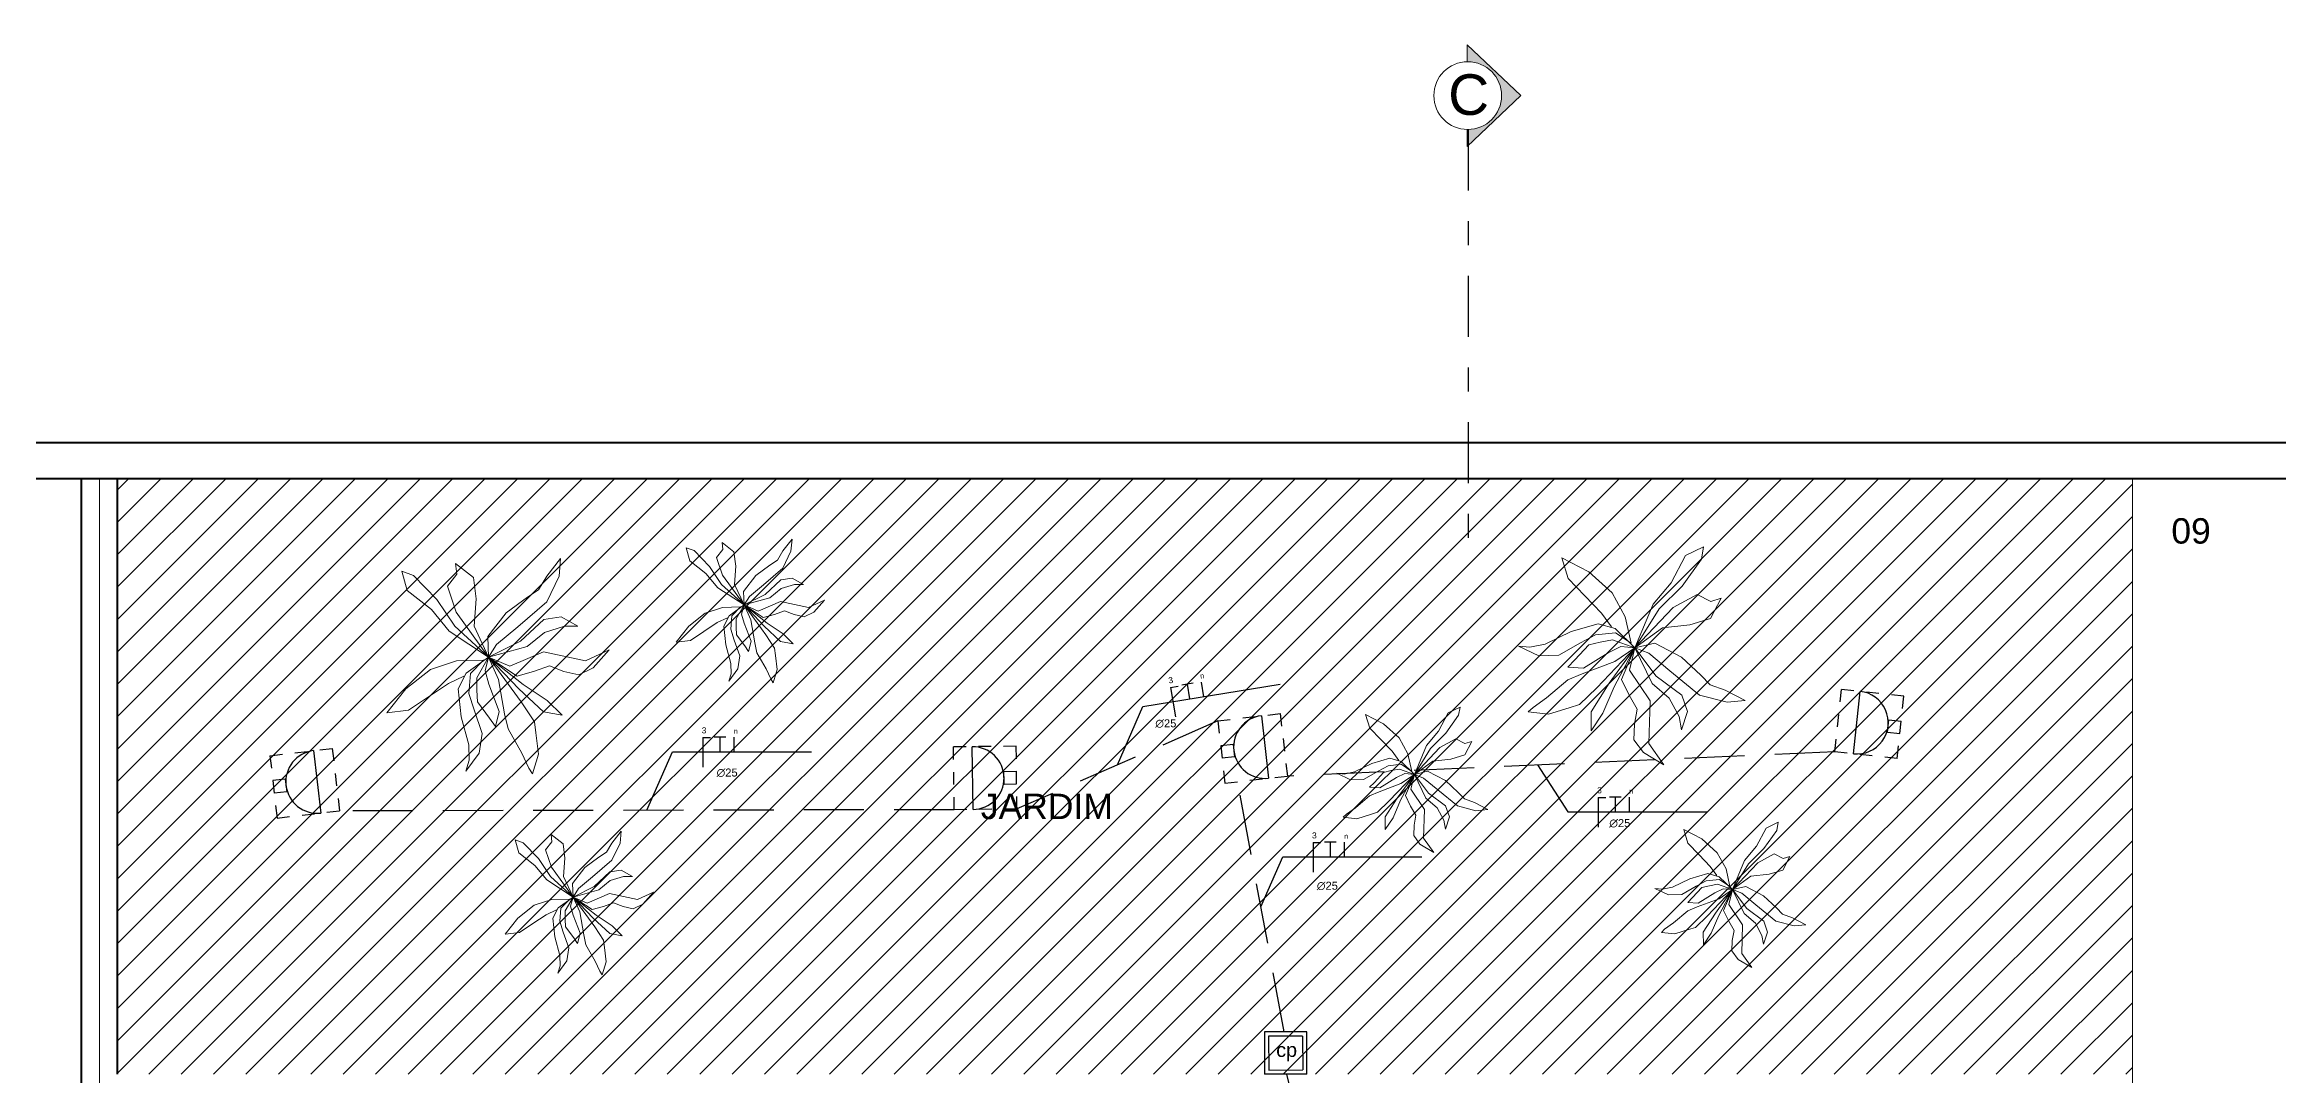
# Model space of a CAD drawing. Header units: millimetres. Extents: x 2991 to 3503, y 2795 to 2987.
# Drawn here: x 3018.13 to 3027.41, y 2830.5 to 2834.78 of the extents above; entities that cross this region are included whole.
import ezdxf

# ---------------------------------------------------------------- set-up
doc = ezdxf.new("R2010")
doc.units = ezdxf.units.MM
doc.linetypes.add('DASHDOT', pattern=[25.4, 12.7, -6.35, 0, -6.35])
doc.linetypes.add('HIDDEN', pattern=[0.375, 0.25, -0.125])
for name, color, linetype in [('CISM_59_ELET_CAIXA DE PASSAGEM_INSTALAR', 10, 'Continuous'), ('CISM_78_CX_ENT_PRINC', 10, 'Continuous'), ('ESCO_37_TOMADAS', 3, 'Continuous'), ('Pranchas', 3, 'Continuous'), ('PTF', 1, 'Continuous'), ('PTO', 1, 'Continuous'), ('TET', 172, 'Continuous'), ('TEXTO', 7, 'Continuous')]:
    doc.layers.add(name, color=color, linetype=linetype)
for name, color, linetype, lineweight in [('Eixo', 1, 'Continuous', 9), ('IND', 7, 'Continuous', 13), ('Plarga', 7, 'Continuous', 40)]:
    doc.layers.add(name, color=color, linetype=linetype, lineweight=lineweight)
doc.styles.add('arial', font='')
doc.styles.get("Standard").update_dxf_attribs({"font": ''})
doc.styles.get('arial').set_extended_font_data('Arial')
doc.styles.get('Standard').set_extended_font_data('Arial')

# ---------------------------------------------------------------- blocks, each defined once
blk = doc.blocks.new('IP')
for p, q in [((-0.1, 0.25), (0, 0.25)), ((-0.1, 0.25), (-0.1, 0.15)), ((0.1, 0.25), (0.2, 0.25)), ((0.25, 0.25), (0.25, -0.25)), ((0.3, 0.25), (0.4, 0.25)), ((0.4, 0.25), (0.4, 0.15)), ((-0.1, 0.05), (-0.1, -0.05)), ((0, 0.05), (-0.1, 0.05)), ((0, 0.05), (0, -0.05)), ((0.4, 0.05), (0.4, -0.05)), ((0, -0.05), (-0.1, -0.05)), ((-0.1, -0.15), (-0.1, -0.25)), ((0.4, -0.15), (0.4, -0.25)), ((-0.1, -0.25), (0, -0.25)), ((0.1, -0.25), (0.2, -0.25)), ((0.3, -0.25), (0.4, -0.25))]:
    blk.add_line(p, q)
blk.add_arc((0.25, 0), 0.25, 90, 270)

msp = doc.modelspace()

# ---------------------------------------------------------------- hatches: boundary and pattern name
at = {"lineweight": 5}
h = msp.add_hatch(dxfattribs=at)
h.set_pattern_fill('LINE,_O', color=86, scale=0.03, angle=45)
h.set_pattern_definition([(45, (1104.33265, 1874.42088), (-0.067351921, 0.067351921), [])])
h.paths.add_polyline_path([(3025.2843, 2830.5043), (3026.8093, 2830.5043), (3026.8093, 2832.9793), (3018.4343, 2832.9793), (3018.4343, 2830.5043), (3021.6093, 2830.5043), (3023.1093, 2830.5043)])
h.paths.add_polyline_path([(3023.8247, 2831.7508), (3023.8263, 2831.7547), (3023.8257, 2831.7551)], flags=16)
h.paths.add_polyline_path([(3024.7415, 2832.2768), (3024.744, 2832.2827), (3024.7431, 2832.2833)], flags=16)
h.paths.add_polyline_path([(3025.1471, 2831.2722), (3025.1487, 2831.2762), (3025.1481, 2831.2766)], flags=16)
h.paths.add_polyline_path([(3021.0387, 2832.4547), (3021.0804, 2832.4216), (3021.0854, 2832.4238)], flags=16)
h.paths.add_polyline_path([(3020.3281, 2831.2411), (3020.3698, 2831.2081), (3020.3748, 2831.2102)], flags=16)
h.paths.add_polyline_path([(3019.9772, 2832.2382), (3019.9719, 2832.2417), (3019.9711, 2832.2409)], flags=16)
h.paths.add_polyline_path([(3021.9959, 2831.5361), (3022.5986, 2831.5361), (3022.5986, 2831.6972), (3021.9959, 2831.6972)], flags=24)
at = {"layer": 'IND'}
msp.add_hatch(color=0, dxfattribs=at).paths.add_polyline_path([(3024.0444, 2834.3595), (3024.0444, 2834.4303, 1.014778), (3024.0444, 2834.7119), (3024.0444, 2834.7827), (3024.2666, 2834.5711)])

# ---------------------------------------------------------------- linework, layer by layer
at = {"color": 3, "lineweight": 5}
for p, q in [((3020.2185, 2832.5746), (3020.2762, 2832.6483)), ((3020.2762, 2832.6483), (3020.2698, 2832.574)), ((3020.7983, 2832.6923), (3020.8129, 2832.6386)), ((3020.8307, 2832.6802), (3020.7983, 2832.6923)), ((3020.8948, 2832.6141), (3020.8307, 2832.6802)), ((3020.9507, 2832.6844), (3020.9247, 2832.6512)), ((3020.9247, 2832.6512), (3020.9485, 2832.579)), ((3020.9471, 2832.714), (3020.9507, 2832.6844)), ((3020.9969, 2832.675), (3020.9471, 2832.714)), ((3021.0041, 2832.6158), (3020.9969, 2832.675)), ((3021.1462, 2832.6204), (3021.1772, 2832.641)), ((3021.1772, 2832.641), (3021.1995, 2832.679)), ((3021.1995, 2832.679), (3021.238, 2832.7281)), ((3021.2338, 2832.6786), (3021.2, 2832.6073)), ((3021.238, 2832.7281), (3021.2338, 2832.6786)), ((3024.4371, 2832.6504), (3024.4638, 2832.565)), ((3024.5492, 2832.5917), (3024.4371, 2832.6504)), ((3024.9513, 2832.6599), (3024.892, 2832.5465)), ((3024.9375, 2832.5325), (3025.0175, 2832.6451)), ((3025.0266, 2832.6961), (3024.9513, 2832.6599)), ((3025.0175, 2832.6451), (3025.0266, 2832.6961)), ((3019.6166, 2832.5946), (3019.6385, 2832.5141)), ((3019.6652, 2832.5764), (3019.6166, 2832.5946)), ((3019.7613, 2832.4773), (3019.6652, 2832.5764)), ((3019.8453, 2832.5828), (3019.8062, 2832.533)), ((3019.8399, 2832.6272), (3019.8453, 2832.5828)), ((3019.9146, 2832.5687), (3019.8399, 2832.6272)), ((3019.9254, 2832.4798), (3019.9146, 2832.5687)), ((3020.185, 2832.5177), (3020.2185, 2832.5746)), ((3020.2698, 2832.574), (3020.2192, 2832.4671)), ((3020.8129, 2832.6386), (3020.8801, 2832.5859)), ((3020.8801, 2832.5859), (3020.9294, 2832.5262)), ((3020.9453, 2832.5401), (3020.8948, 2832.6141)), ((3020.9485, 2832.579), (3021.0387, 2832.4547)), ((3020.9983, 2832.5399), (3021.0041, 2832.6158)), ((3021.0361, 2832.5112), (3021.0874, 2832.5767)), ((3021.0874, 2832.5767), (3021.1462, 2832.6204)), ((3021.2, 2832.6073), (3021.1191, 2832.5386)), ((3021.1269, 2832.4982), (3021.1914, 2832.5585)), ((3021.1914, 2832.5585), (3021.2392, 2832.566)), ((3021.2392, 2832.566), (3021.2856, 2832.5402)), ((3024.4638, 2832.565), (3024.5332, 2832.493)), ((3024.6467, 2832.505), (3024.5492, 2832.5917)), ((3024.892, 2832.5465), (3024.8173, 2832.4575)), ((3019.6385, 2832.5141), (3019.7393, 2832.4351)), ((3019.8371, 2832.3664), (3019.7613, 2832.4773)), ((3019.8062, 2832.533), (3019.8419, 2832.4246)), ((3019.9166, 2832.3661), (3019.9254, 2832.4798)), ((3020.0502, 2832.4212), (3020.1385, 2832.4868)), ((3020.2192, 2832.4671), (3020.0979, 2832.3641)), ((3020.1385, 2832.4868), (3020.185, 2832.5177)), ((3020.9294, 2832.5262), (3021.0387, 2832.4547)), ((3021.0387, 2832.4547), (3020.9453, 2832.5401)), ((3021.0387, 2832.4547), (3020.9764, 2832.41)), ((3021.0387, 2832.4547), (3020.9983, 2832.5399)), ((3021.006, 2832.3975), (3021.0387, 2832.4547)), ((3021.0387, 2832.4547), (3021.0286, 2832.4168)), ((3021.0387, 2832.4547), (3021.0361, 2832.5112)), ((3021.0387, 2832.4547), (3021.1269, 2832.4982)), ((3021.0607, 2832.4893), (3021.0387, 2832.4547)), ((3021.1452, 2832.4838), (3021.0387, 2832.4547)), ((3021.0663, 2832.3925), (3021.0387, 2832.4547)), ((3021.0387, 2832.4547), (3021.1289, 2832.3304)), ((3021.1343, 2832.3787), (3021.0387, 2832.4547)), ((3021.0387, 2832.4547), (3021.1226, 2832.3669)), ((3021.1181, 2832.4021), (3021.0387, 2832.4547)), ((3021.0387, 2832.4547), (3021.0973, 2832.4289)), ((3021.1191, 2832.5386), (3021.0607, 2832.4893)), ((3021.0973, 2832.4289), (3021.1906, 2832.4694)), ((3021.1931, 2832.5229), (3021.1452, 2832.4838)), ((3021.1906, 2832.4694), (3021.3067, 2832.4445)), ((3021.2486, 2832.5402), (3021.1931, 2832.5229)), ((3021.2856, 2832.5402), (3021.2486, 2832.5402)), ((3021.3067, 2832.4445), (3021.3724, 2832.4748)), ((3021.3724, 2832.4748), (3021.3283, 2832.4249)), ((3024.5332, 2832.493), (3024.6027, 2832.4209)), ((3024.7014, 2832.4049), (3024.6467, 2832.505)), ((3024.8173, 2832.4575), (3024.7415, 2832.2768)), ((3024.8421, 2832.4379), (3024.9375, 2832.5325)), ((3025.0004, 2832.4984), (3024.9003, 2832.4437)), ((3025.0564, 2832.4691), (3025.0004, 2832.4984)), ((3025.0551, 2832.3984), (3025.0992, 2832.4825)), ((3025.0992, 2832.4825), (3025.0564, 2832.4691)), ((3019.7393, 2832.4351), (3019.8133, 2832.3455)), ((3019.9772, 2832.2382), (3019.8371, 2832.3664)), ((3019.8419, 2832.4246), (3019.9772, 2832.2382)), ((3019.9772, 2832.2382), (3019.9166, 2832.3661)), ((3019.9733, 2832.323), (3020.0502, 2832.4212)), ((3020.0979, 2832.3641), (3020.0103, 2832.2901)), ((3020.1095, 2832.3035), (3020.2063, 2832.394)), ((3020.2063, 2832.394), (3020.278, 2832.4052)), ((3020.2921, 2832.3665), (3020.2088, 2832.3405)), ((3020.278, 2832.4052), (3020.3475, 2832.3665)), ((3020.3475, 2832.3665), (3020.2921, 2832.3665)), ((3020.809, 2832.3667), (3020.7569, 2832.3003)), ((3020.8776, 2832.4201), (3020.809, 2832.3667)), ((3020.8718, 2832.3443), (3020.9274, 2832.3811)), ((3020.9498, 2832.4439), (3020.8776, 2832.4201)), ((3020.9274, 2832.3811), (3020.97, 2832.4013)), ((3021.0246, 2832.4463), (3020.9498, 2832.4439)), ((3020.9764, 2832.41), (3020.9546, 2832.3664)), ((3020.9546, 2832.3664), (3020.9627, 2832.2887)), ((3020.9842, 2832.3538), (3020.9879, 2832.409)), ((3020.9879, 2832.409), (3021.0246, 2832.4463)), ((3021.0062, 2832.363), (3021.006, 2832.3975)), ((3021.0076, 2832.3302), (3021.0062, 2832.363)), ((3021.0286, 2832.4168), (3021.0389, 2832.3796)), ((3021.0389, 2832.3796), (3021.0682, 2832.3038)), ((3021.083, 2832.2975), (3021.0663, 2832.3925)), ((3021.1654, 2832.4152), (3021.1181, 2832.4021)), ((3021.1226, 2832.3669), (3021.1908, 2832.3029)), ((3021.2008, 2832.3346), (3021.1343, 2832.3787)), ((3021.2068, 2832.4303), (3021.1654, 2832.4152)), ((3021.2466, 2832.4149), (3021.2068, 2832.4303)), ((3021.2886, 2832.4057), (3021.2466, 2832.4149)), ((3021.3283, 2832.4249), (3021.2886, 2832.4057)), ((3024.5884, 2832.3768), (3024.4761, 2832.3437)), ((3024.6587, 2832.3565), (3024.5884, 2832.3768)), ((3024.6027, 2832.4209), (3024.6441, 2832.3635)), ((3024.7253, 2832.2953), (3024.7014, 2832.4049)), ((3024.9003, 2832.4437), (3024.7415, 2832.2768)), ((3024.7415, 2832.2768), (3024.8421, 2832.4379)), ((3024.8563, 2832.3596), (3024.9697, 2832.3716)), ((3024.9697, 2832.3716), (3025.0551, 2832.3984)), ((3019.8133, 2832.3455), (3019.9772, 2832.2382)), ((3019.9772, 2832.2382), (3019.9733, 2832.323)), ((3019.9772, 2832.2382), (3020.1095, 2832.3035)), ((3020.0103, 2832.2901), (3019.9772, 2832.2382)), ((3020.137, 2832.2819), (3019.9772, 2832.2382)), ((3020.2088, 2832.3405), (3020.137, 2832.2819)), ((3020.3792, 2832.2229), (3020.4777, 2832.2684)), ((3020.4777, 2832.2684), (3020.4116, 2832.1935)), ((3020.7569, 2832.3003), (3020.8161, 2832.3075)), ((3020.8161, 2832.3075), (3020.8718, 2832.3443)), ((3020.9627, 2832.2887), (3020.9837, 2832.2116)), ((3020.9981, 2832.3086), (3020.9842, 2832.3538)), ((3021.0208, 2832.2432), (3020.9981, 2832.3086)), ((3021.0413, 2832.2852), (3021.0076, 2832.3302)), ((3021.0576, 2832.2619), (3021.0413, 2832.2852)), ((3021.0682, 2832.3038), (3021.0576, 2832.2619)), ((3021.0923, 2832.2559), (3021.083, 2832.2975)), ((3021.1289, 2832.3304), (3021.1657, 2832.2748)), ((3021.1657, 2832.2748), (3021.1693, 2832.2451)), ((3021.1908, 2832.3029), (3021.2428, 2832.2937)), ((3021.2428, 2832.2937), (3021.2008, 2832.3346)), ((3024.2581, 2832.2836), (3024.3423, 2832.2428)), ((3024.3049, 2832.2788), (3024.2581, 2832.2836)), ((3024.368, 2832.2918), (3024.3049, 2832.2788)), ((3024.4761, 2832.3437), (3024.368, 2832.2918)), ((3024.4248, 2832.2457), (3024.515, 2832.297)), ((3024.4923, 2832.2268), (3024.5494, 2832.2888)), ((3024.515, 2832.297), (3024.5779, 2832.3298)), ((3024.5494, 2832.2888), (3024.5974, 2832.2998)), ((3024.5779, 2832.3298), (3024.6603, 2832.3392)), ((3024.7415, 2832.2768), (3024.5827, 2832.1099)), ((3024.5974, 2832.2998), (3024.6482, 2832.3094)), ((3024.6829, 2832.2814), (3024.6308, 2832.2561)), ((3024.7415, 2832.2768), (3024.6348, 2832.1291)), ((3024.6482, 2832.3094), (3024.7415, 2832.2768)), ((3024.6556, 2832.115), (3024.7415, 2832.2768)), ((3024.6573, 2832.2192), (3024.7415, 2832.2768)), ((3024.7415, 2832.2768), (3024.6587, 2832.3565)), ((3024.6603, 2832.3392), (3024.7253, 2832.2953)), ((3024.7415, 2832.2768), (3024.6829, 2832.2814)), ((3024.6855, 2832.1453), (3024.7415, 2832.2768)), ((3024.7415, 2832.2768), (3024.7195, 2832.1834)), ((3024.7415, 2832.2768), (3024.8563, 2832.3596)), ((3024.7415, 2832.2768), (3024.8242, 2832.2961)), ((3024.8135, 2832.1276), (3024.7415, 2832.2768)), ((3024.7415, 2832.2768), (3024.8297, 2832.1585)), ((3024.7986, 2832.2537), (3024.7415, 2832.2768)), ((3024.8242, 2832.2961), (3024.9348, 2832.2382)), ((3019.7356, 2832.1863), (3019.6326, 2832.1062)), ((3019.8439, 2832.222), (3019.7356, 2832.1863)), ((3019.9561, 2832.2256), (3019.8439, 2832.222)), ((3019.9772, 2832.2382), (3019.8838, 2832.1712)), ((3019.9011, 2832.1696), (3019.9561, 2832.2256)), ((3019.9282, 2832.1524), (3019.9772, 2832.2382)), ((3019.9772, 2832.2382), (3019.962, 2832.1813)), ((3019.962, 2832.1813), (3019.9775, 2832.1256)), ((3020.0186, 2832.1449), (3019.9772, 2832.2382)), ((3019.9772, 2832.2382), (3020.1125, 2832.0518)), ((3020.1207, 2832.1243), (3019.9772, 2832.2382)), ((3019.9772, 2832.2382), (3020.1031, 2832.1065)), ((3020.0963, 2832.1593), (3019.9772, 2832.2382)), ((3019.9772, 2832.2382), (3020.0651, 2832.1996)), ((3020.0651, 2832.1996), (3020.2051, 2832.2602)), ((3020.1672, 2832.1789), (3020.0963, 2832.1593)), ((3020.2294, 2832.2016), (3020.1672, 2832.1789)), ((3020.2051, 2832.2602), (3020.3792, 2832.2229)), ((3020.289, 2832.1786), (3020.2294, 2832.2016)), ((3020.3521, 2832.1648), (3020.289, 2832.1786)), ((3020.4116, 2832.1935), (3020.3521, 2832.1648)), ((3020.9757, 2832.1386), (3021.0127, 2832.1888)), ((3020.9837, 2832.2116), (3020.9845, 2832.1687)), ((3021.0127, 2832.1888), (3021.0208, 2832.2432)), ((3021.1309, 2832.1887), (3021.0923, 2832.2559)), ((3021.1501, 2832.1472), (3021.1309, 2832.1887)), ((3021.1764, 2832.1859), (3021.16, 2832.1315)), ((3021.1693, 2832.2451), (3021.1764, 2832.1859)), ((3024.3423, 2832.2428), (3024.4248, 2832.2457)), ((3024.4623, 2832.1964), (3024.4923, 2832.2268)), ((3024.527, 2832.1921), (3024.4623, 2832.1964)), ((3024.5217, 2832.1687), (3024.6573, 2832.2192)), ((3024.6308, 2832.2561), (3024.527, 2832.1921)), ((3024.7195, 2832.1834), (3024.8045, 2832.0567)), ((3024.8872, 2832.181), (3024.7986, 2832.2537)), ((3025.0105, 2832.0803), (3024.8872, 2832.181)), ((3024.9348, 2832.2382), (3025.0153, 2832.1633)), ((3019.6326, 2832.1062), (3019.5545, 2832.0066)), ((3019.7268, 2832.0726), (3019.8103, 2832.1278)), ((3019.8103, 2832.1278), (3019.8742, 2832.1581)), ((3019.8838, 2832.1712), (3019.8511, 2832.1058)), ((3019.8511, 2832.1058), (3019.8633, 2831.9893)), ((3019.8954, 2832.0869), (3019.9011, 2832.1696)), ((3019.9163, 2832.0191), (3019.8954, 2832.0869)), ((3019.9284, 2832.1006), (3019.9282, 2832.1524)), ((3019.9305, 2832.0514), (3019.9284, 2832.1006)), ((3019.9775, 2832.1256), (3020.0215, 2832.0118)), ((3020.0437, 2832.0024), (3020.0186, 2832.1449)), ((3020.1031, 2832.1065), (3020.2053, 2832.0105)), ((3020.2204, 2832.058), (3020.1207, 2832.1243)), ((3020.9845, 2832.1687), (3020.9757, 2832.1386)), ((3021.16, 2832.1315), (3021.1501, 2832.1472)), ((3024.3742, 2832.0684), (3024.4629, 2832.1436)), ((3024.4629, 2832.1436), (3024.5217, 2832.1687)), ((3024.5827, 2832.1099), (3024.5107, 2832.0405)), ((3024.6348, 2832.1291), (3024.559, 2832.0112)), ((3024.6085, 2832.0049), (3024.6556, 2832.115)), ((3024.7177, 2832.0792), (3024.6855, 2832.1453)), ((3024.8842, 2832.0676), (3024.8135, 2832.1276)), ((3024.8297, 2832.1585), (3024.9363, 2832.0797)), ((3025.0153, 2832.1633), (3025.0541, 2832.1232)), ((3025.0541, 2832.1232), (3025.1162, 2832.1006)), ((3025.1162, 2832.1006), (3025.199, 2832.0572)), ((3019.5545, 2832.0066), (3019.6434, 2832.0174)), ((3019.6434, 2832.0174), (3019.7268, 2832.0726)), ((3019.9504, 2831.921), (3019.9163, 2832.0191)), ((3019.9812, 2831.984), (3019.9305, 2832.0514)), ((3020.0215, 2832.0118), (3020.0056, 2831.949)), ((3020.0576, 2831.94), (3020.0437, 2832.0024)), ((3020.1125, 2832.0518), (3020.1677, 2831.9683)), ((3020.2053, 2832.0105), (3020.2834, 2831.9968)), ((3020.2834, 2831.9968), (3020.2204, 2832.058)), ((3023.6218, 2831.9999), (3023.6396, 2831.9429)), ((3023.6965, 2831.9608), (3023.6218, 2831.9999)), ((3023.9646, 2832.0062), (3023.925, 2831.9306)), ((3023.9554, 2831.9213), (3024.0087, 2831.9963)), ((3024.0148, 2832.0303), (3023.9646, 2832.0062)), ((3024.0087, 2831.9963), (3024.0148, 2832.0303)), ((3024.2978, 2832.0099), (3024.3183, 2832.0288)), ((3024.3826, 2832.0004), (3024.2978, 2832.0099)), ((3024.3183, 2832.0288), (3024.3742, 2832.0684)), ((3024.468, 2832.0272), (3024.3826, 2832.0004)), ((3024.5107, 2832.0405), (3024.468, 2832.0272)), ((3024.559, 2832.0112), (3024.5597, 2831.9319)), ((3024.5597, 2831.9319), (3024.6085, 2832.0049)), ((3024.7513, 2832.0222), (3024.7177, 2832.0792)), ((3024.7395, 2831.9594), (3024.7513, 2832.0222)), ((3024.8045, 2832.0567), (3024.7994, 2831.8787)), ((3024.9248, 2831.9905), (3024.8842, 2832.0676)), ((3024.935, 2831.9359), (3024.9248, 2831.9905)), ((3024.9603, 2832.0113), (3024.935, 2831.9359)), ((3024.9363, 2832.0797), (3024.9603, 2832.0113)), ((3025.1249, 2832.05), (3025.0105, 2832.0803)), ((3025.199, 2832.0572), (3025.1249, 2832.05)), ((3019.8633, 2831.9893), (3019.8947, 2831.8736)), ((3019.9382, 2831.8394), (3019.9504, 2831.921)), ((3020.0056, 2831.949), (3019.9812, 2831.984)), ((3020.1155, 2831.8392), (3020.0576, 2831.94)), ((3020.1677, 2831.9683), (3020.1731, 2831.9239)), ((3020.1731, 2831.9239), (3020.1838, 2831.835)), ((3023.6396, 2831.9429), (3023.6859, 2831.8949)), ((3023.7615, 2831.9029), (3023.6965, 2831.9608)), ((3023.798, 2831.8362), (3023.7615, 2831.9029)), ((3023.925, 2831.9306), (3023.8752, 2831.8712)), ((3023.8918, 2831.8582), (3023.9554, 2831.9213)), ((3023.9973, 2831.8986), (3023.9306, 2831.8621)), ((3024.0347, 2831.879), (3023.9973, 2831.8986)), ((3024.7374, 2831.8948), (3024.7395, 2831.9594)), ((3019.8828, 2831.764), (3019.9382, 2831.8394)), ((3019.896, 2831.8092), (3019.8828, 2831.764)), ((3019.8947, 2831.8736), (3019.896, 2831.8092)), ((3020.1443, 2831.7769), (3020.1155, 2831.8392)), ((3020.1838, 2831.835), (3020.1592, 2831.7534)), ((3023.7226, 2831.8175), (3023.6477, 2831.7954)), ((3023.6859, 2831.8949), (3023.7321, 2831.8469)), ((3023.7695, 2831.8039), (3023.7226, 2831.8175)), ((3023.7321, 2831.8469), (3023.7597, 2831.8086)), ((3023.8247, 2831.7508), (3023.7695, 2831.8039)), ((3023.8139, 2831.7631), (3023.798, 2831.8362)), ((3023.8752, 2831.8712), (3023.8247, 2831.7508)), ((3023.9306, 2831.8621), (3023.8247, 2831.7508)), ((3023.8247, 2831.7508), (3023.8918, 2831.8582)), ((3023.8247, 2831.7508), (3023.9012, 2831.806)), ((3023.9012, 2831.806), (3023.9768, 2831.814)), ((3023.9768, 2831.814), (3024.0338, 2831.8318)), ((3024.0338, 2831.8318), (3024.0631, 2831.8879)), ((3024.0631, 2831.8879), (3024.0347, 2831.879)), ((3024.7764, 2831.8415), (3024.7374, 2831.8948)), ((3024.8621, 2831.7901), (3024.7764, 2831.8415)), ((3024.7994, 2831.8787), (3024.8621, 2831.7901)), ((3020.1592, 2831.7534), (3020.1443, 2831.7769)), ((3023.5024, 2831.7554), (3023.5586, 2831.7281)), ((3023.5336, 2831.7522), (3023.5024, 2831.7554)), ((3023.5757, 2831.7608), (3023.5336, 2831.7522)), ((3023.5586, 2831.7281), (3023.6135, 2831.73)), ((3023.6477, 2831.7954), (3023.5757, 2831.7608)), ((3023.6135, 2831.73), (3023.6737, 2831.7643)), ((3023.6386, 2831.6972), (3023.6585, 2831.7174)), ((3023.6585, 2831.7174), (3023.6966, 2831.7588)), ((3023.6737, 2831.7643), (3023.7157, 2831.7861)), ((3023.6782, 2831.6787), (3023.7686, 2831.7124)), ((3023.7509, 2831.737), (3023.6817, 2831.6944)), ((3023.6966, 2831.7588), (3023.7286, 2831.7661)), ((3023.7157, 2831.7861), (3023.7705, 2831.7924)), ((3023.8247, 2831.7508), (3023.7189, 2831.6396)), ((3023.7286, 2831.7661), (3023.7625, 2831.7725)), ((3023.7856, 2831.7539), (3023.7509, 2831.737)), ((3023.8247, 2831.7508), (3023.7536, 2831.6524)), ((3023.7625, 2831.7725), (3023.8247, 2831.7508)), ((3023.7674, 2831.643), (3023.8247, 2831.7508)), ((3023.7686, 2831.7124), (3023.8247, 2831.7508)), ((3023.7705, 2831.7924), (3023.8139, 2831.7631)), ((3023.8247, 2831.7508), (3023.7856, 2831.7539)), ((3023.7874, 2831.6632), (3023.8247, 2831.7508)), ((3023.8247, 2831.7508), (3023.81, 2831.6885)), ((3023.8247, 2831.7508), (3023.8799, 2831.7637)), ((3023.8727, 2831.6513), (3023.8247, 2831.7508)), ((3023.8247, 2831.7508), (3023.8835, 2831.672)), ((3023.8627, 2831.7354), (3023.8247, 2831.7508)), ((3023.9218, 2831.6869), (3023.8627, 2831.7354)), ((3023.8799, 2831.7637), (3023.9535, 2831.7251)), ((3023.9535, 2831.7251), (3024.0072, 2831.6751)), ((3023.5799, 2831.6119), (3023.6389, 2831.662)), ((3023.6817, 2831.6944), (3023.6386, 2831.6972)), ((3023.6389, 2831.662), (3023.6782, 2831.6787)), ((3023.7189, 2831.6396), (3023.6708, 2831.5933)), ((3023.7536, 2831.6524), (3023.703, 2831.5737)), ((3023.736, 2831.5696), (3023.7674, 2831.643)), ((3023.8088, 2831.6191), (3023.7874, 2831.6632)), ((3023.8312, 2831.581), (3023.8088, 2831.6191)), ((3023.81, 2831.6885), (3023.8667, 2831.6041)), ((3023.9198, 2831.6113), (3023.8727, 2831.6513)), ((3023.8835, 2831.672), (3023.9546, 2831.6194)), ((3024.0041, 2831.6198), (3023.9218, 2831.6869)), ((3023.9546, 2831.6194), (3023.9706, 2831.5738)), ((3024.0803, 2831.5996), (3024.0041, 2831.6198)), ((3024.0072, 2831.6751), (3024.0331, 2831.6484)), ((3024.0331, 2831.6484), (3024.0745, 2831.6333)), ((3024.0745, 2831.6333), (3024.1297, 2831.6044)), ((3023.5289, 2831.5729), (3023.5425, 2831.5854)), ((3023.5854, 2831.5666), (3023.5289, 2831.5729)), ((3023.5425, 2831.5854), (3023.5799, 2831.6119)), ((3023.6423, 2831.5844), (3023.5854, 2831.5666)), ((3023.6708, 2831.5933), (3023.6423, 2831.5844)), ((3023.703, 2831.5737), (3023.7035, 2831.5209)), ((3023.7035, 2831.5209), (3023.736, 2831.5696)), ((3023.822, 2831.4961), (3023.8234, 2831.5392)), ((3023.8234, 2831.5392), (3023.8312, 2831.581)), ((3023.8667, 2831.6041), (3023.8633, 2831.4854)), ((3023.9469, 2831.5599), (3023.9198, 2831.6113)), ((3023.9537, 2831.5235), (3023.9469, 2831.5599)), ((3023.9706, 2831.5738), (3023.9537, 2831.5235)), ((3024.1297, 2831.6044), (3024.0803, 2831.5996)), ((3025.2869, 2831.5277), (3025.2474, 2831.452)), ((3025.3371, 2831.5518), (3025.2869, 2831.5277)), ((3025.331, 2831.5177), (3025.3371, 2831.5518)), ((3020.0877, 2831.4788), (3020.1023, 2831.4251)), ((3020.1201, 2831.4666), (3020.0877, 2831.4788)), ((3020.1842, 2831.4006), (3020.1201, 2831.4666)), ((3020.2401, 2831.4709), (3020.2141, 2831.4377)), ((3020.2141, 2831.4377), (3020.2379, 2831.3654)), ((3020.2365, 2831.5005), (3020.2401, 2831.4709)), ((3020.2863, 2831.4614), (3020.2365, 2831.5005)), ((3020.2935, 2831.4022), (3020.2863, 2831.4614)), ((3020.4666, 2831.4275), (3020.4889, 2831.4654)), ((3020.4889, 2831.4654), (3020.5274, 2831.5145)), ((3020.5232, 2831.465), (3020.4894, 2831.3937)), ((3020.5274, 2831.5145), (3020.5232, 2831.465)), ((3023.848, 2831.4606), (3023.822, 2831.4961)), ((3023.9051, 2831.4263), (3023.848, 2831.4606)), ((3023.8633, 2831.4854), (3023.9051, 2831.4263)), ((3024.9441, 2831.5213), (3024.9619, 2831.4644)), ((3025.0189, 2831.4822), (3024.9441, 2831.5213)), ((3024.9619, 2831.4644), (3025.0082, 2831.4164)), ((3025.0838, 2831.4244), (3025.0189, 2831.4822)), ((3025.2474, 2831.452), (3025.1975, 2831.3927)), ((3025.2141, 2831.3796), (3025.2777, 2831.4427)), ((3025.2777, 2831.4427), (3025.331, 2831.5177)), ((3020.1023, 2831.4251), (3020.1695, 2831.3724)), ((3020.1695, 2831.3724), (3020.2188, 2831.3126)), ((3020.2347, 2831.3266), (3020.1842, 2831.4006)), ((3020.2379, 2831.3654), (3020.3281, 2831.2411)), ((3020.2877, 2831.3264), (3020.2935, 2831.4022)), ((3020.3255, 2831.2977), (3020.3768, 2831.3632)), ((3020.3768, 2831.3632), (3020.4356, 2831.4069)), ((3020.4894, 2831.3937), (3020.4085, 2831.3251)), ((3020.4163, 2831.2846), (3020.4808, 2831.345)), ((3020.4356, 2831.4069), (3020.4666, 2831.4275)), ((3020.4808, 2831.345), (3020.5286, 2831.3525)), ((3020.5286, 2831.3525), (3020.575, 2831.3267)), ((3025.0082, 2831.4164), (3025.0545, 2831.3683)), ((3025.0545, 2831.3683), (3025.0821, 2831.3301)), ((3025.1203, 2831.3577), (3025.0838, 2831.4244)), ((3025.1362, 2831.2846), (3025.1203, 2831.3577)), ((3025.1975, 2831.3927), (3025.1471, 2831.2722)), ((3025.2529, 2831.3835), (3025.1471, 2831.2722)), ((3025.1471, 2831.2722), (3025.2141, 2831.3796)), ((3025.3196, 2831.42), (3025.2529, 2831.3835)), ((3025.2992, 2831.3355), (3025.3561, 2831.3533)), ((3025.357, 2831.4004), (3025.3196, 2831.42)), ((3025.3561, 2831.3533), (3025.3855, 2831.4093)), ((3025.3855, 2831.4093), (3025.357, 2831.4004)), ((3020.2188, 2831.3126), (3020.3281, 2831.2411)), ((3020.3281, 2831.2411), (3020.2347, 2831.3266)), ((3020.3281, 2831.2411), (3020.2877, 2831.3264)), ((3020.3281, 2831.2411), (3020.3255, 2831.2977)), ((3020.3281, 2831.2411), (3020.4163, 2831.2846)), ((3020.3501, 2831.2758), (3020.3281, 2831.2411)), ((3020.4346, 2831.2703), (3020.3281, 2831.2411)), ((3020.4085, 2831.3251), (3020.3501, 2831.2758)), ((3020.3867, 2831.2154), (3020.48, 2831.2558)), ((3020.4825, 2831.3093), (3020.4346, 2831.2703)), ((3020.48, 2831.2558), (3020.5961, 2831.2309)), ((3020.538, 2831.3267), (3020.4825, 2831.3093)), ((3020.575, 2831.3267), (3020.538, 2831.3267)), ((3020.5961, 2831.2309), (3020.6618, 2831.2613)), ((3020.6618, 2831.2613), (3020.6177, 2831.2113)), ((3024.8248, 2831.2768), (3024.8809, 2831.2496)), ((3024.856, 2831.2736), (3024.8248, 2831.2768)), ((3024.898, 2831.2822), (3024.856, 2831.2736)), ((3024.8809, 2831.2496), (3024.9359, 2831.2515)), ((3024.9701, 2831.3168), (3024.898, 2831.2822)), ((3024.9359, 2831.2515), (3024.996, 2831.2857)), ((3025.045, 2831.3389), (3024.9701, 2831.3168)), ((3024.9809, 2831.2389), (3025.019, 2831.2803)), ((3024.996, 2831.2857), (3025.038, 2831.3076)), ((3025.0733, 2831.2584), (3025.004, 2831.2158)), ((3025.019, 2831.2803), (3025.051, 2831.2876)), ((3025.038, 2831.3076), (3025.0929, 2831.3139)), ((3025.1471, 2831.2722), (3025.0412, 2831.161)), ((3025.0919, 2831.3254), (3025.045, 2831.3389)), ((3025.051, 2831.2876), (3025.0849, 2831.294)), ((3025.1079, 2831.2753), (3025.0733, 2831.2584)), ((3025.1471, 2831.2722), (3025.0759, 2831.1738)), ((3025.0849, 2831.294), (3025.1471, 2831.2722)), ((3025.0897, 2831.1644), (3025.1471, 2831.2722)), ((3025.0909, 2831.2339), (3025.1471, 2831.2722)), ((3025.1471, 2831.2722), (3025.0919, 2831.3254)), ((3025.0929, 2831.3139), (3025.1362, 2831.2846)), ((3025.1471, 2831.2722), (3025.1079, 2831.2753)), ((3025.1097, 2831.1846), (3025.1471, 2831.2722)), ((3025.1471, 2831.2722), (3025.1324, 2831.2099)), ((3025.1471, 2831.2722), (3025.2236, 2831.3274)), ((3025.1471, 2831.2722), (3025.2022, 2831.2851)), ((3025.1951, 2831.1728), (3025.1471, 2831.2722)), ((3025.1471, 2831.2722), (3025.2059, 2831.1934)), ((3025.1851, 2831.2568), (3025.1471, 2831.2722)), ((3025.2442, 2831.2084), (3025.1851, 2831.2568)), ((3025.2022, 2831.2851), (3025.2759, 2831.2465)), ((3025.2236, 2831.3274), (3025.2992, 2831.3355)), ((3020.167, 2831.2066), (3020.0984, 2831.1532)), ((3020.1612, 2831.1307), (3020.2168, 2831.1675)), ((3020.2392, 2831.2304), (3020.167, 2831.2066)), ((3020.2168, 2831.1675), (3020.2594, 2831.1877)), ((3020.314, 2831.2327), (3020.2392, 2831.2304)), ((3020.2658, 2831.1965), (3020.244, 2831.1529)), ((3020.3281, 2831.2411), (3020.2658, 2831.1965)), ((3020.2736, 2831.1403), (3020.2773, 2831.1954)), ((3020.2773, 2831.1954), (3020.314, 2831.2327)), ((3020.2954, 2831.1839), (3020.3281, 2831.2411)), ((3020.2956, 2831.1494), (3020.2954, 2831.1839)), ((3020.3281, 2831.2411), (3020.318, 2831.2032)), ((3020.318, 2831.2032), (3020.3283, 2831.1661)), ((3020.3557, 2831.179), (3020.3281, 2831.2411)), ((3020.3281, 2831.2411), (3020.4183, 2831.1169)), ((3020.4237, 2831.1652), (3020.3281, 2831.2411)), ((3020.3281, 2831.2411), (3020.412, 2831.1533)), ((3020.4075, 2831.1885), (3020.3281, 2831.2411)), ((3020.3281, 2831.2411), (3020.3867, 2831.2154)), ((3020.3283, 2831.1661), (3020.3576, 2831.0902)), ((3020.3724, 2831.084), (3020.3557, 2831.179)), ((3020.4548, 2831.2016), (3020.4075, 2831.1885)), ((3020.4902, 2831.121), (3020.4237, 2831.1652)), ((3020.4962, 2831.2167), (3020.4548, 2831.2016)), ((3020.536, 2831.2014), (3020.4962, 2831.2167)), ((3020.578, 2831.1922), (3020.536, 2831.2014)), ((3020.6177, 2831.2113), (3020.578, 2831.1922)), ((3024.9022, 2831.1333), (3024.9613, 2831.1834)), ((3024.9609, 2831.2187), (3024.9809, 2831.2389)), ((3025.004, 2831.2158), (3024.9609, 2831.2187)), ((3024.9613, 2831.1834), (3025.0005, 2831.2001)), ((3025.0412, 2831.161), (3024.9932, 2831.1147)), ((3025.0005, 2831.2001), (3025.0909, 2831.2339)), ((3025.0759, 2831.1738), (3025.0254, 2831.0951)), ((3025.0584, 2831.091), (3025.0897, 2831.1644)), ((3025.1312, 2831.1405), (3025.1097, 2831.1846)), ((3025.1324, 2831.2099), (3025.1891, 2831.1255)), ((3025.2421, 2831.1328), (3025.1951, 2831.1728)), ((3025.2059, 2831.1934), (3025.2769, 2831.1409)), ((3025.3264, 2831.1413), (3025.2442, 2831.2084)), ((3025.2759, 2831.2465), (3025.3296, 2831.1966)), ((3025.3296, 2831.1966), (3025.3554, 2831.1699)), ((3025.3554, 2831.1699), (3025.3968, 2831.1548)), ((3025.3968, 2831.1548), (3025.4521, 2831.1258)), ((3020.0984, 2831.1532), (3020.0463, 2831.0868)), ((3020.0463, 2831.0868), (3020.1055, 2831.094)), ((3020.1055, 2831.094), (3020.1612, 2831.1307)), ((3020.244, 2831.1529), (3020.2521, 2831.0752)), ((3020.2521, 2831.0752), (3020.2731, 2830.9981)), ((3020.2875, 2831.0951), (3020.2736, 2831.1403)), ((3020.3102, 2831.0297), (3020.2875, 2831.0951)), ((3020.297, 2831.1166), (3020.2956, 2831.1494)), ((3020.3307, 2831.0717), (3020.297, 2831.1166)), ((3020.347, 2831.0484), (3020.3307, 2831.0717)), ((3020.3576, 2831.0902), (3020.347, 2831.0484)), ((3020.3817, 2831.0423), (3020.3724, 2831.084)), ((3020.412, 2831.1533), (3020.4802, 2831.0893)), ((3020.4183, 2831.1169), (3020.4551, 2831.0612)), ((3020.4802, 2831.0893), (3020.5322, 2831.0802)), ((3020.5322, 2831.0802), (3020.4902, 2831.121)), ((3024.8512, 2831.0943), (3024.8649, 2831.1069)), ((3024.9078, 2831.088), (3024.8512, 2831.0943)), ((3024.8649, 2831.1069), (3024.9022, 2831.1333)), ((3024.9647, 2831.1058), (3024.9078, 2831.088)), ((3024.9932, 2831.1147), (3024.9647, 2831.1058)), ((3025.0254, 2831.0951), (3025.0258, 2831.0423)), ((3025.0258, 2831.0423), (3025.0584, 2831.091)), ((3025.1536, 2831.1025), (3025.1312, 2831.1405)), ((3025.1457, 2831.0606), (3025.1536, 2831.1025)), ((3025.1891, 2831.1255), (3025.1857, 2831.0069)), ((3025.2692, 2831.0814), (3025.2421, 2831.1328)), ((3025.276, 2831.045), (3025.2692, 2831.0814)), ((3025.2929, 2831.0952), (3025.276, 2831.045)), ((3025.2769, 2831.1409), (3025.2929, 2831.0952)), ((3025.4026, 2831.1211), (3025.3264, 2831.1413)), ((3025.4521, 2831.1258), (3025.4026, 2831.1211)), ((3020.2651, 2830.925), (3020.3021, 2830.9753)), ((3020.2731, 2830.9981), (3020.2739, 2830.9551)), ((3020.3021, 2830.9753), (3020.3102, 2831.0297)), ((3020.4203, 2830.9751), (3020.3817, 2831.0423)), ((3020.4395, 2830.9336), (3020.4203, 2830.9751)), ((3020.4658, 2830.9724), (3020.4494, 2830.9179)), ((3020.4551, 2831.0612), (3020.4587, 2831.0316)), ((3020.4587, 2831.0316), (3020.4658, 2830.9724)), ((3025.1443, 2831.0176), (3025.1457, 2831.0606)), ((3025.1703, 2830.982), (3025.1443, 2831.0176)), ((3025.2274, 2830.9478), (3025.1703, 2830.982)), ((3025.1857, 2831.0069), (3025.2274, 2830.9478)), ((3020.2739, 2830.9551), (3020.2651, 2830.925)), ((3020.4494, 2830.9179), (3020.4395, 2830.9336))]:
    msp.add_line(p, q, dxfattribs=at)
at = {"linetype": 'DASHDOT', "lineweight": 30, "ltscale": 0.02}
msp.add_lwpolyline([(3024.0485, 2834.4303), (3024.0485, 2832.7307)], dxfattribs=at)
at = {"lineweight": 5}
msp.add_lwpolyline([(3026.8093, 2827.5793), (3026.8093, 2832.9793)], dxfattribs=at)
at = {"layer": 'CISM_59_ELET_CAIXA DE PASSAGEM_INSTALAR', "color": 10, "linetype": 'ByBlock', "ltscale": 10}
msp.add_line((3023.2014, 2830.6806), (3023.202, 2830.5043), dxfattribs=at)
at = {"layer": 'CISM_78_CX_ENT_PRINC', "linetype": 'ByBlock', "ltscale": 0.05}
for p, q in [((3023.3778, 2830.6812), (3023.2014, 2830.6806)), ((3023.3602, 2830.6635), (3023.2191, 2830.663)), ((3023.2191, 2830.663), (3023.2196, 2830.522)), ((3023.3602, 2830.6635), (3023.3607, 2830.5224)), ((3023.3784, 2830.5049), (3023.3778, 2830.6812)), ((3023.3784, 2830.5049), (3023.202, 2830.5043)), ((3023.2196, 2830.522), (3023.3607, 2830.5224))]:
    msp.add_line(p, q, dxfattribs=at)
at = {"layer": 'Eixo'}
msp.add_lwpolyline([(3018.3593, 2826.2043), (3018.3593, 2832.9793)], dxfattribs=at)
at = {"layer": 'ESCO_37_TOMADAS'}
for p, q in [((3022.8114, 2832.1122), (3022.8426, 2832.1174)), ((3022.8114, 2832.1122), (3022.8314, 2831.9904)), ((3022.8806, 2832.1251), (3022.8906, 2832.0643)), ((3022.9384, 2832.1343), (3022.9484, 2832.0734)), ((3020.867, 2831.9041), (3020.867, 2831.7806)), ((3020.867, 2831.9041), (3020.8986, 2831.9041)), ((3020.9374, 2831.9056), (3020.9374, 2831.8439)), ((3020.9959, 2831.9053), (3020.9959, 2831.8436)), ((3024.5888, 2831.655), (3024.5888, 2831.5315)), ((3024.5888, 2831.655), (3024.6204, 2831.655)), ((3024.6592, 2831.6565), (3024.6592, 2831.5948)), ((3024.7177, 2831.6562), (3024.7177, 2831.5945)), ((3023.4037, 2831.4677), (3023.4037, 2831.3442)), ((3023.4037, 2831.4677), (3023.4353, 2831.4677)), ((3023.4742, 2831.4692), (3023.4742, 2831.4075)), ((3023.5326, 2831.4689), (3023.5326, 2831.4072))]:
    msp.add_line(p, q, dxfattribs=at)
for points in [[(3022.9057, 2832.1292), (3022.8806, 2832.1251), (3022.858, 2832.1214)], [(3020.9628, 2831.9056), (3020.9374, 2831.9056), (3020.9145, 2831.9056)], [(3024.6846, 2831.6565), (3024.6592, 2831.6565), (3024.6363, 2831.6565)], [(3023.4995, 2831.4692), (3023.4742, 2831.4692), (3023.4512, 2831.4692)]]:
    msp.add_lwpolyline(points, dxfattribs=at)
at = {"layer": 'IND', "color": 0}
msp.add_lwpolyline([(3024.0444, 2834.4303), (3024.0444, 2834.3595), (3024.2666, 2834.5711), (3024.0444, 2834.7827), (3024.0444, 2834.7119)], dxfattribs=at)
msp.add_lwpolyline([(3024.0444, 2834.4303), (3024.0444, 2834.3595), (3024.2666, 2834.5711), (3024.0444, 2834.7827), (3024.0444, 2834.7119)], dxfattribs=at)
msp.add_circle((3024.0465, 2834.5711), 0.1408, dxfattribs=at)
at = {"layer": 'Plarga'}
for points in [[(3010.5093, 2833.1293), (3037.5093, 2833.1293), (3037.5093, 2808.4293)], [(3037.3593, 2822.5043), (3037.3593, 2827.5793), (3037.3093, 2827.5793), (3037.3093, 2827.9793), (3037.3593, 2827.9793), (3037.3593, 2827.9793), (3037.3593, 2830.3043), (3037.3093, 2830.3043), (3037.3093, 2830.7043), (3037.3593, 2830.7043), (3037.3593, 2830.7043), (3037.3593, 2832.9793), (3010.7564, 2832.9793)], [(3020.628, 2814.0043), (3024.8833, 2814.0043), (3023.1343, 2817.3662), (3023.1343, 2818.7043), (3022.4382, 2818.7043), (3019.993, 2823.4043), (3019.6843, 2823.4043), (3019.6843, 2826.2043), (3018.2843, 2826.2043), (3018.2843, 2832.9793)], [(3018.4343, 2830.5043), (3018.4343, 2832.9793)]]:
    msp.add_lwpolyline(points, dxfattribs=at)
at = {"layer": 'Pranchas'}
for p, q in [((3022.6968, 2832.0325), (3023.2669, 2832.126)), ((3022.5903, 2831.79), (3022.6968, 2832.0325)), ((3020.6345, 2831.6014), (3020.741, 2831.8439)), ((3020.741, 2831.8439), (3021.3188, 2831.8439)), ((3024.337, 2831.7898), (3024.4628, 2831.5948)), ((3024.4628, 2831.5948), (3025.0406, 2831.5948)), ((3023.1868, 2831.2004), (3023.2778, 2831.4075)), ((3023.2778, 2831.4075), (3023.8555, 2831.4075))]:
    msp.add_line(p, q, dxfattribs=at)
at = {"layer": 'TET', "linetype": 'HIDDEN'}
for p, q in [((3023.0078, 2831.9731), (3022.1729, 2831.6068)), ((3025.5721, 2831.8445), (3023.2968, 2831.7438)), ((3023.2842, 2830.6809), (3023.0895, 2831.7199)), ((3021.912, 2831.6038), (3019.357, 2831.599))]:
    msp.add_line(p, q, dxfattribs=at)
at = {"layer": 'TET'}
msp.add_line((3023.2931, 2830.5046), (3023.3379, 2830.3246), dxfattribs=at)

# ---------------------------------------------------------------- block references
at = {"layer": 'PTO', "linetype": 'Continuous', "xscale": 0.5217684525505274, "yscale": 0.5217684525505274, "zscale": 0.5217684525505274}
for p, rotation in [((3025.7934, 2831.952), 173.8991099153305), ((3023.0745, 2831.8495), 6.57424498807127), ((3019.1348, 2831.7047), 6.57424498807127), ((3022.1192, 2831.7367), 180.6616009902542)]:
    msp.add_blockref('IP', p, dxfattribs=dict(at, rotation=rotation))

# ---------------------------------------------------------------- texts
at = {"layer": 'ESCO_37_TOMADAS', "attachment_point": 1, "rotation": 9.31725}
for s, width, gutter_width, insert, char_height in [('{\\fArial Unicode MS|b0|i0|c0|p34;3}', 0.000485, 0.1261, (3022.8002, 2832.1531), 0.025224), ('{\\fArial Unicode MS|b0|i0|c0|p34;n}', 0.007561, 0.1079, (3022.9326, 2832.1693), 0.021572)]:
    msp.add_mtext_dynamic_manual_height_columns(s, width=width, gutter_width=gutter_width, heights=[0], dxfattribs=dict(at, insert=insert, char_height=char_height))
at = {"layer": 'ESCO_37_TOMADAS', "attachment_point": 1}
for s, width, gutter_width, insert, char_height in [('{\\fArial Unicode MS|b0|i0|c0|p34;3}', 0.000485, 0.1261, (3020.8626, 2831.9462), 0.025224), ('{\\fArial Unicode MS|b0|i0|c0|p34;n}', 0.007561, 0.1079, (3020.9959, 2831.9408), 0.021572), ('{\\fArial Unicode MS|b0|i0|c0|p34;3}', 0.000485, 0.1261, (3024.5844, 2831.6971), 0.025224), ('{\\fArial Unicode MS|b0|i0|c0|p34;n}', 0.007561, 0.1079, (3024.7177, 2831.6917), 0.021572), ('{\\fArial Unicode MS|b0|i0|c0|p34;3}', 0.000485, 0.1261, (3023.3993, 2831.5098), 0.025224), ('{\\fArial Unicode MS|b0|i0|c0|p34;n}', 0.007561, 0.1079, (3023.5326, 2831.5044), 0.021572)]:
    msp.add_mtext_dynamic_manual_height_columns(s, width=width, gutter_width=gutter_width, heights=[0], dxfattribs=dict(at, insert=insert, char_height=char_height))
at = {"layer": 'IND', "color": 0, "style": 'arial'}
msp.add_text('C', height=0.1688, rotation=359.53572, dxfattribs=at).set_placement((3023.9646, 2834.4915))
at = {"layer": 'PTF', "char_height": 0.03326, "width": 0.088273, "attachment_point": 1}
for insert in [(3022.7479, 2831.9794), (3020.9245, 2831.7749), (3024.6348, 2831.5649), (3023.4193, 2831.3046)]:
    msp.add_mtext('∅25', dxfattribs=dict(at, insert=insert))
at = {"layer": 'PTF', "insert": (3023.2505, 2830.6353), "char_height": 0.05877, "attachment_point": 1}
msp.add_mtext_dynamic_manual_height_columns('cp', width=0.004633, gutter_width=0.2939, heights=[0], dxfattribs=at)
at = {"layer": 'TEXTO', "style": 'arial'}
for s, p in [('09', (3026.9709, 2832.7095)), ('JARDIM', (3022.0228, 2831.5648))]:
    msp.add_text(s, height=0.10557, dxfattribs=at).set_placement(p)

doc.saveas('drawing.dxf')
